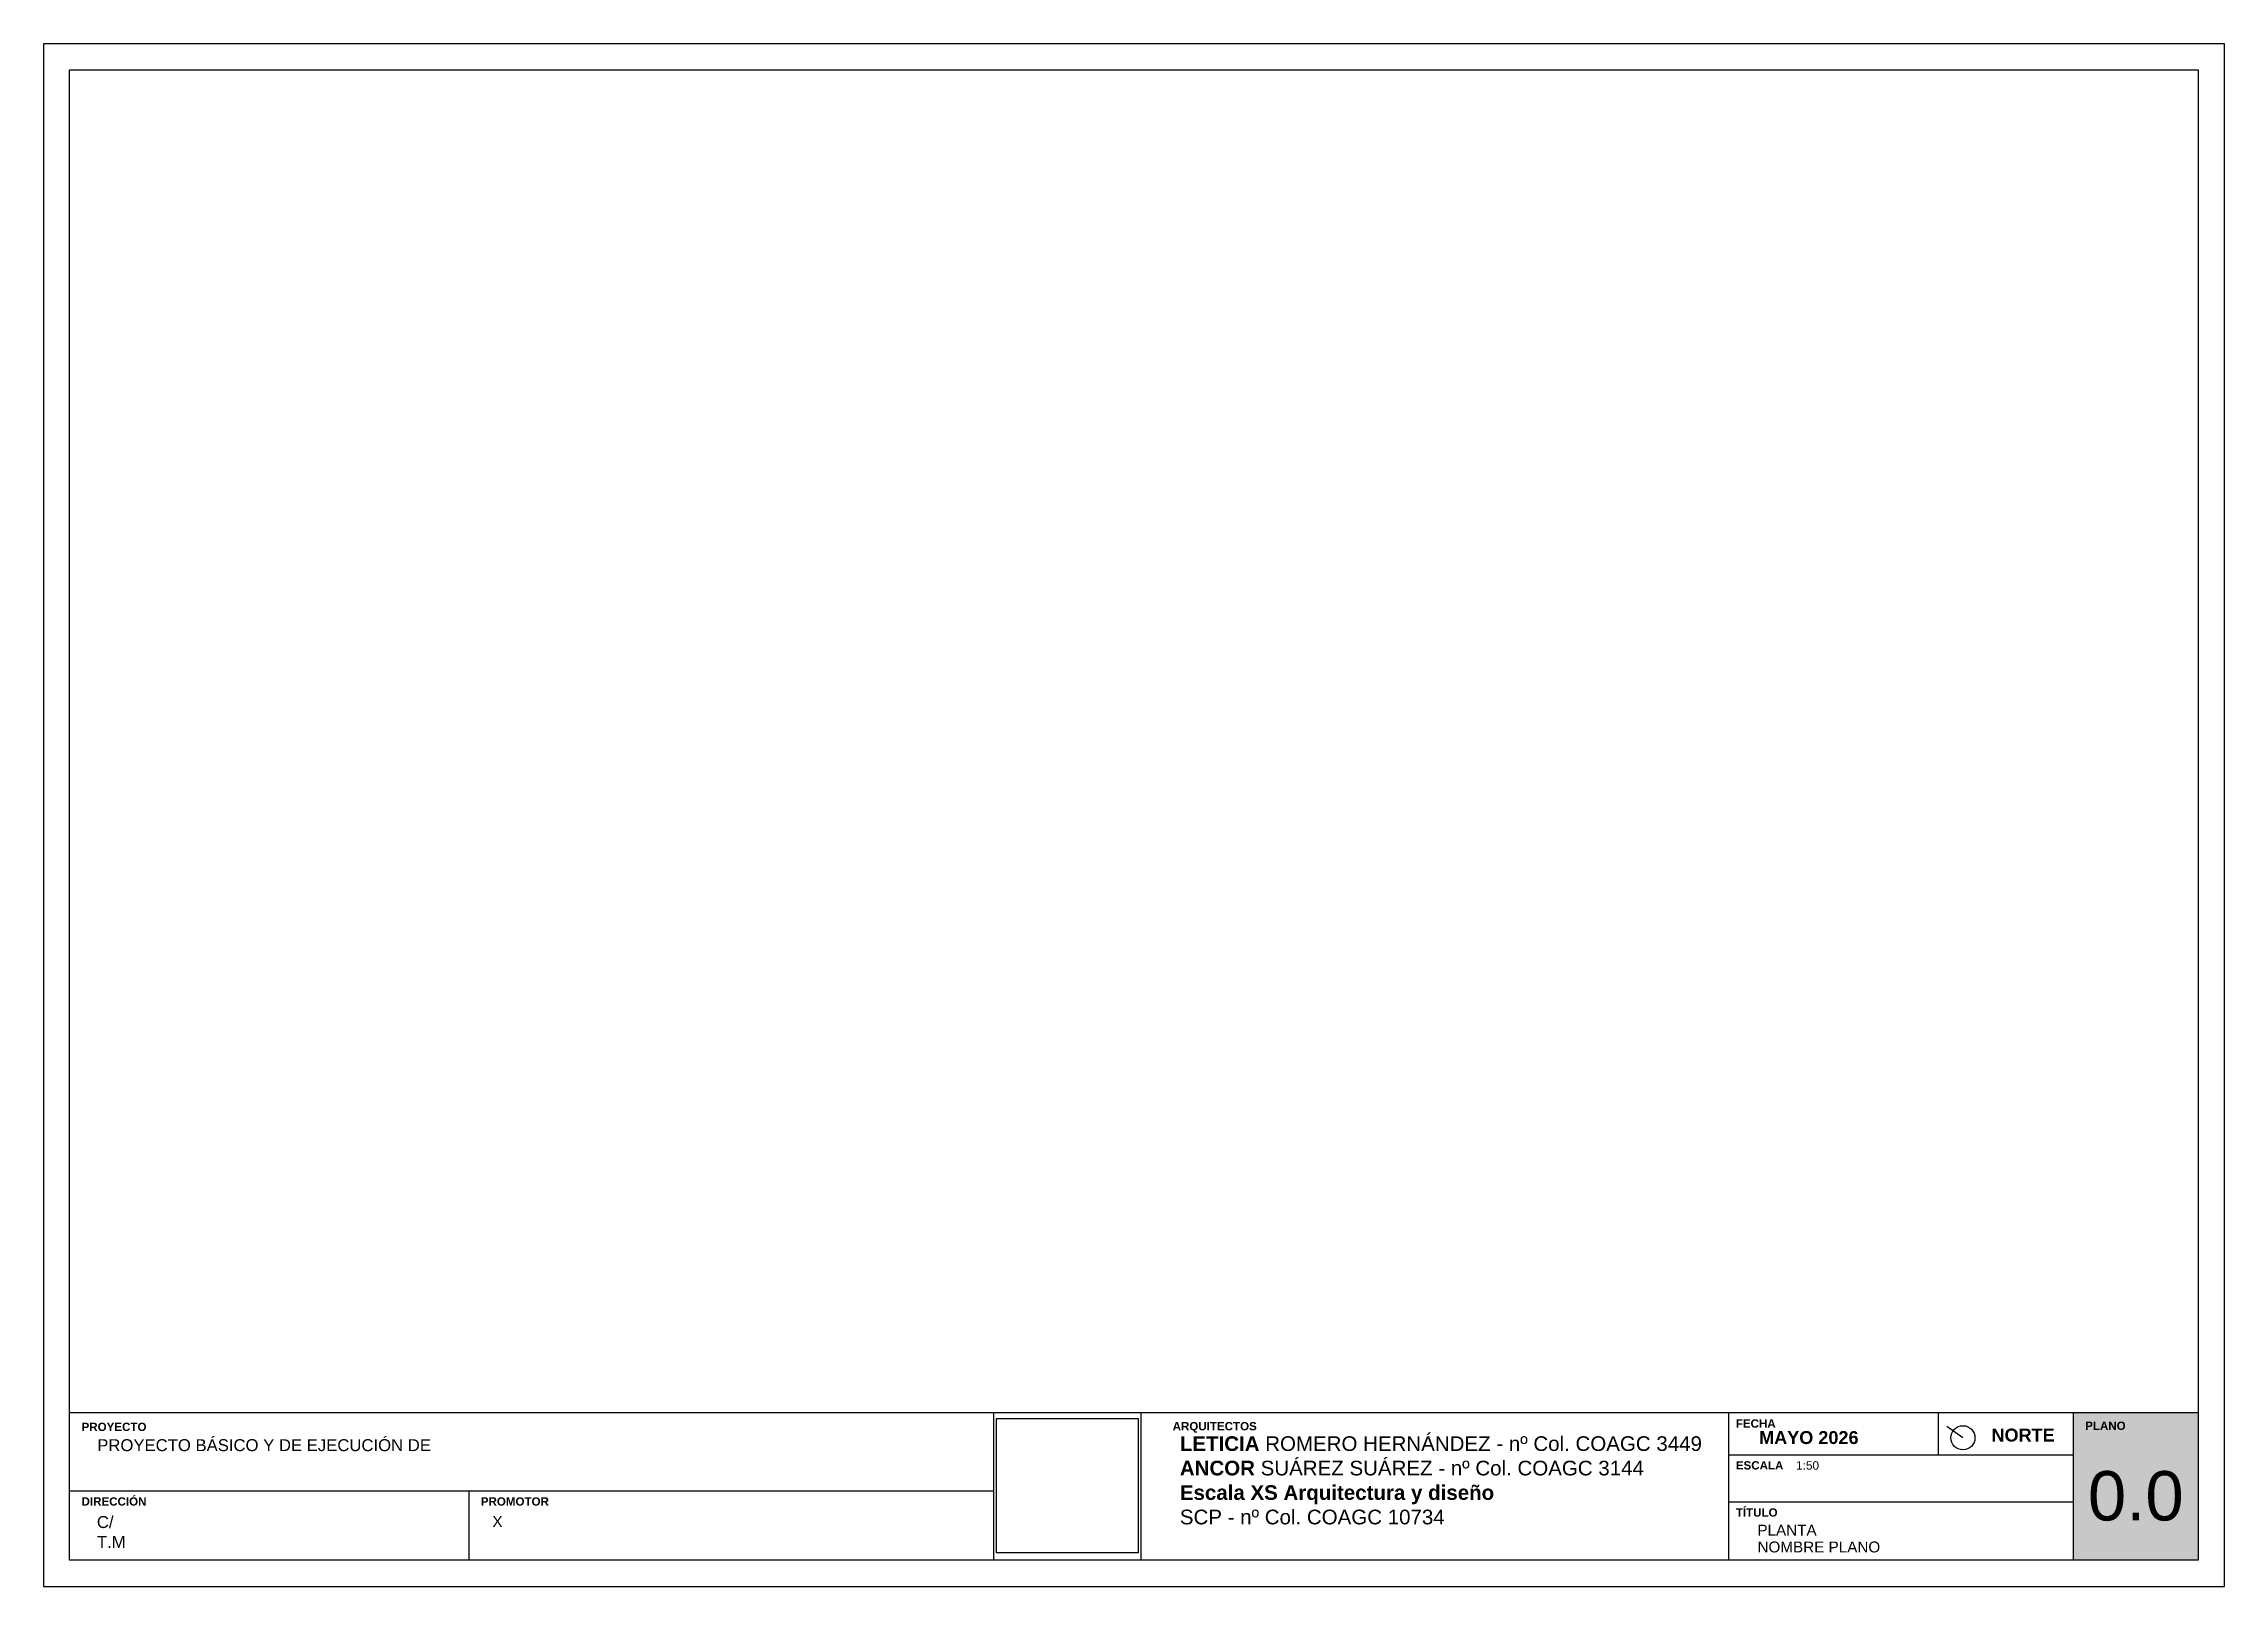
# Paper-space layout '00_LÁMINA BASE' of a CAD drawing. Header units: metres, sheet in millimetres. Extents: x 1 to 421, y 1 to 298.
import ezdxf
from ezdxf.enums import TextEntityAlignment as Align

# ---------------------------------------------------------------- set-up
doc = ezdxf.new("R2010")
doc.units = ezdxf.units.M
doc.header["$XCLIPFRAME"] = 2
doc.layers.add('00 No imprimir', color=240, linetype='Continuous', lineweight=30, plot=False)
doc.layers.add('04Presentacion', color=7, linetype='Continuous')
doc.layers.add('04Ventana Presentación', color=250, linetype='Continuous')
doc.layers.add('04Ventanas presentación', color=7, linetype='Continuous', true_color=0xffffff)
doc.styles.add('ARIAL', font='arial.ttf')
doc.styles.add('BankGothic', font='bgothl.ttf')
picture_1 = doc.add_image_def('image1.png', size_in_pixel=(401, 382))

# ---------------------------------------------------------------- blocks, each defined once
blk = doc.blocks.new('_CARÁTULA BASE')
at = {"layer": '04Presentacion', "ltscale": 0.1}
h = blk.add_hatch(color=252, dxfattribs=at)
h.dxf.hatch_style = 1
h.paths.add_polyline_path([(414.17, 32.6), (390.08, 32.6), (390.08, 4.21), (414.17, 4.21)])
at = {"layer": '00 No imprimir', "color": 7, "true_color": 0xffffff}
blk.add_lwpolyline([(-0.81, -0.81), (419.19, -0.81), (419.19, 296.19), (-0.81, 296.19)], close=True, dxfattribs=at)
at = {"layer": '04Presentacion', "ltscale": 0.1}
for p, q in [((182.17, 4.21), (182.17, 32.6)), ((210.56, 4.21), (210.56, 32.6)), ((323.76, 4.21), (323.76, 32.6)), ((414.17, 27.15), (414.17, 27.15)), ((323.76, 15.47), (390.08, 15.47))]:
    blk.add_line(p, q, dxfattribs=at)
at = {"layer": '04Presentacion', "linetype": 'Continuous'}
blk.add_lwpolyline([(4.2, 4.21), (4.2, 291.17), (414.17, 291.17), (414.17, 4.21)], close=True, dxfattribs=at)
at = {"layer": '04Presentacion', "ltscale": 0.1}
for points in [[(414.17, 32.6), (4.2, 32.6)], [(364.07, 32.6), (364.07, 24.54)], [(390.08, 32.6), (390.08, 4.21)], [(323.76, 24.54), (390.08, 24.54)], [(4.2, 17.59), (182.17, 17.59)], [(81.09, 17.59), (81.09, 4.21)]]:
    blk.add_lwpolyline(points, dxfattribs=at)
at = {"layer": '04Presentacion', "attachment_point": 1, "style": 'BankGothic'}
for s, insert, char_height, width in [('{\\fArial|b1|i0|c0|p34;\\C8;PROYECTO}', (6.5, 30.7), 1.5945, 92.2528), ('{\\fArial|b1|i0|c0|p34;\\C8;ARQUITECTOS}', (216.63, 30.83), 1.5945, 92.2528), ('{\\fArial|b1|i0|c0|p34;\\C8;FECHA}', (325.1, 31.35), 1.5945, 92.2528), ('{\\fArial|b1|i0|c0|p34;NORTE}', (374.33, 29.57), 2.4914, 155.1989), ('{\\fArial|b1|i0|c0|p34;\\C8;PLANO}', (392.38, 30.91), 1.5945, 92.2528), ('{\\fArial|b1|i0|c0|p34;LETICIA\\fArial|b0|i0|c0|p34; ROMERO HERNÁNDEZ - nº Col. COAGC 3449\\fArial|b1|i0|c0|p34;\\PANCOR\\fArial|b0|i0|c0|p34; SUÁREZ SUÁREZ - nº Col. COAGC 3144\\P\\fArial|b1|i0|c0|p34;Escala XS Arquitectura y diseño\\fArial|b0|i0|c0|p34; \\PSCP - nº Col. COAGC 10734}', (218.02, 28.09), 2.82508, 102.7774), ('{\\fArial|b1|i0|c0|p34;MAYO 2026}', (329.58, 29.09), 2.4914, 155.1989), ('{\\fArial|b1|i0|c0|p34;\\C8;ESCALA}', (325.1, 23.29), 1.5945, 92.2528), ('{\\fArial|b1|i0|c0|p34;\\C8;DIRECCIÓN}', (6.5, 16.34), 1.5945, 92.2528), ('{\\fArial|b0|i0|c0|p34;C/ \\PT.M }', (9.45, 12.73), 2.3, 72.0333), ('{\\fArial|b1|i0|c0|p34;\\C8;PROMOTOR}', (83.39, 16.34), 1.5945, 92.2528), ('{\\fArial|b1|i0|c0|p34;\\C8;TÍTULO}', (325.1, 14.22), 1.5945, 92.2528)]:
    blk.add_mtext(s, dxfattribs=dict(at, insert=insert, char_height=char_height, width=width))
at = {"layer": '04Presentacion', "color": 242, "true_color": 0xcd2027, "char_height": 2.3, "attachment_point": 1, "style": 'BankGothic'}
for s, insert, width in [('{\\fArial|b0|i0|c0|p34;\\C256;PROYECTO BÁSICO Y DE EJECUCIÓN DE }', (9.52, 27.53), 159.5474), ('{\\fArial|b0|i0|c0|p34;\\H0.91667x;\\C256;X}', (85.62, 12.73), 90.4148)]:
    blk.add_mtext(s, dxfattribs=dict(at, insert=insert, width=width))
at = {"layer": '04Presentacion', "color": 252, "true_color": 0x939598, "style": 'ARIAL'}
blk.add_attdef('ESCALA', (336.7, 21.66), '', height=1.63, dxfattribs=at)
at = {"layer": '04Presentacion', "style": 'ARIAL'}
blk.add_attdef('LAMINA', text='', height=9.5, dxfattribs=at).set_placement((402.13, 11.88), align=Align.CENTER)
for tag, p in [('PLANTA', (329.25, 8.97)), ('PLANO', (329.27, 5.73))]:
    blk.add_attdef(tag, p, '', height=2.1, dxfattribs=at)
at = {"layer": '04Presentacion', "color": 7, "true_color": 0xffffff}
image = blk.add_image(picture_1, insert=(181.55, 4.21), size_in_units=(29.8, 28.39), dxfattribs=at)
image.set_boundary_path([(15.1, 14.5), (382.53, 361.87)])

psp = doc.layouts.new('00_LÁMINA BASE')

# ---------------------------------------------------------------- linework, layer by layer
at = {"layer": '04Ventana Presentación', "lineweight": 30, "ltscale": 0.2}
psp.add_lwpolyline([(370.86, 29.74), (367.78, 31.91)], dxfattribs=at)
at = {"layer": '04Ventana Presentación'}
psp.add_circle((370.86, 29.74), 2.33, dxfattribs=at).dxf.unprotected_set("ltscale", 0)

# ---------------------------------------------------------------- block references
at = {"layer": '04Presentacion'}
psp.add_blockref('_CARÁTULA BASE', (2.03, 1.94), dxfattribs=at).add_auto_attribs({'ESCALA': '1:50', 'LAMINA': '0.0', 'PLANTA': 'PLANTA ', 'PLANO': 'NOMBRE PLANO'})

doc.saveas('drawing.dxf')
